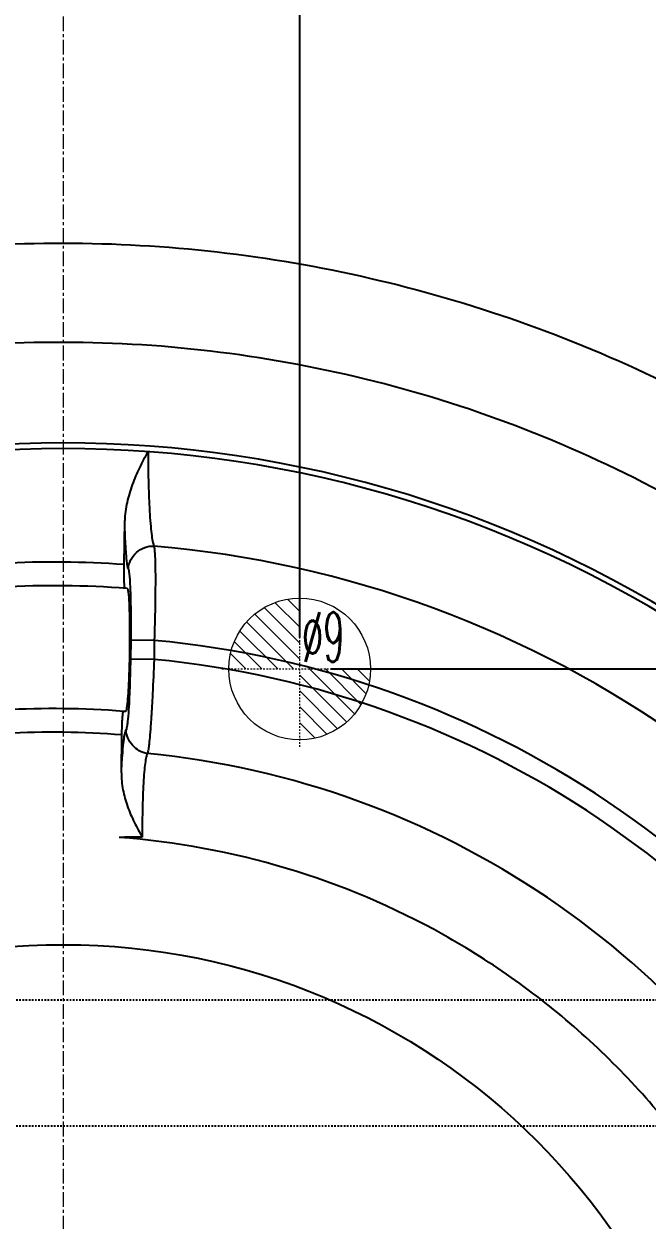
# Model space of a CAD drawing. Header units: millimetres. Extents: x 2164 to 3649, y 875 to 1925.
# Drawn here: x 2904.3 to 2943.8, y 1424.8 to 1500.7 of the extents above; entities that cross this region are included whole.
import ezdxf
from ezdxf.enums import TextEntityAlignment as Align

# ---------------------------------------------------------------- set-up
doc = ezdxf.new("R2010")
doc.units = ezdxf.units.MM
doc.linetypes.add('CENTER', pattern=[0.6, 0.375, -0.075, 0.075, -0.075])
doc.linetypes.add('HIDDEN', pattern=[0.2, 0.1, -0.1])
doc.layers.add('21', color=7, linetype='Continuous')
for name, color, linetype, lineweight in [('center', 1, 'CENTER', 9), ('dim', 82, 'Continuous', 9), ('epin', 13, 'Continuous', 9)]:
    doc.layers.add(name, color=color, linetype=linetype, lineweight=lineweight)
doc.styles.get("Standard").update_dxf_attribs({"font": 'arial.ttf'})
doc.styles.add('TXT05', font='txt.shx', dxfattribs={"width": 0.5, "bigfont": 'gbcbig.shx'})
doc.dimstyles.new('ISO-25', dxfattribs={"dimscale": 4, "dimtxt": 2.5, "dimasz": 2.5, "dimexe": 1.25, "dimexo": 0.625, "dimtad": 1, "dimtxsty": 'Standard', "dimcen": 2.5, "dimadec": 0, "dimazin": 0, "dimtfac": 1, "dimtmove": 0, "dimatfit": 3, "dimfxl": 0, "dimarcsym": 0})

# ---------------------------------------------------------------- blocks, each defined once
blk = doc.blocks.new('*D9')
at = {"layer": 'Defpoints', "color": 0, "transparency": 16777216}
for p in [(2683.017, 1461.779), (2826.76, 1461.779), (2906.76, 1399.779)]:
    blk.add_point(p, dxfattribs=at)
at = {"layer": 'dim', "color": 0, "lineweight": -2, "transparency": 16777216}
blk.add_line((2824.761, 1461.779), (2666.741, 1461.779), dxfattribs=at)
at = {"layer": 'dim', "color": 0, "transparency": 16777216, "insert": (2673.88, 1468.884), "char_height": 10, "attachment_point": 5}
blk.add_mtext('62', dxfattribs=at)
blk = doc.blocks.new('*D11')
at = {"layer": 'Defpoints', "color": 0, "transparency": 16777216}
for p in [(2826.76, 1461.779), (2906.76, 1399.779), (2826.76, 1163.859)]:
    blk.add_point(p, dxfattribs=at)
at = {"layer": 'dim', "color": 0, "lineweight": -2, "transparency": 16777216}
blk.add_line((2826.76, 1459.78), (2826.76, 1147.556), dxfattribs=at)
at = {"layer": 'dim', "color": 0, "transparency": 16777216, "insert": (2819.656, 1154.708), "char_height": 10, "attachment_point": 5, "rotation": 90}
blk.add_mtext('80', dxfattribs=at)
blk = doc.blocks.new('epin_ejp_9')
at = {"layer": 'epin'}
h = blk.add_hatch(dxfattribs=at)
h.set_pattern_fill('_ANSI31', color=123, scale=0.225, angle=90)
h.set_pattern_definition([(135, (-822.9395, -1054.58326), (-0.5051394, -0.5051394), [])])
h.paths.add_polyline_path([(0, 4.5, 0.4142136), (-4.5, 0), (0, 0)])
h.paths.add_polyline_path([(4.5, 0), (0, 0), (0, -4.5, 0.4142136)])
at = {"layer": 'epin', "color": 1, "linetype": 'CENTER', "ltscale": 0.27989}
for p, q in [((0, -4.95), (0, 4.95)), ((-4.95, 0), (4.95, 0))]:
    blk.add_line(p, q, dxfattribs=at)
at = {"layer": 'epin'}
blk.add_circle((0, 0), 4.5, dxfattribs=at)
at = {"layer": 'epin', "color": 6, "style": 'TXT05', "width": 0.5}
blk.add_text('%%c9', height=3.15, dxfattribs=at).set_placement((1.4925, 2.025), align=Align.MIDDLE)
blk = doc.blocks.new('*D26')
at = {"layer": 'Defpoints', "color": 0, "transparency": 16777216}
for p in [(2921.76, 1625.864), (2921.76, 1459.779), (2906.76, 1399.779)]:
    blk.add_point(p, dxfattribs=at)
at = {"layer": 'dim', "color": 0, "lineweight": -2, "transparency": 16777216}
blk.add_line((2921.76, 1461.778), (2921.76, 1641.321), dxfattribs=at)
at = {"layer": 'dim', "color": 0, "transparency": 16777216, "insert": (2914.656, 1634.592), "char_height": 10, "attachment_point": 5, "rotation": 90}
blk.add_mtext('15', dxfattribs=at)
blk = doc.blocks.new('*D27')
at = {"layer": 'Defpoints', "color": 0, "transparency": 16777216}
for p in [(2987.76, 1629.232), (2987.76, 1480.779), (2906.76, 1399.779)]:
    blk.add_point(p, dxfattribs=at)
at = {"layer": 'dim', "color": 0, "lineweight": -2, "transparency": 16777216}
blk.add_line((2987.76, 1482.778), (2987.76, 1643.639), dxfattribs=at)
at = {"layer": 'dim', "color": 0, "transparency": 16777216, "insert": (2980.656, 1637.435), "char_height": 10, "attachment_point": 5, "rotation": 90}
blk.add_mtext('81', dxfattribs=at)
blk = doc.blocks.new('*D28')
at = {"layer": 'Defpoints', "color": 0, "transparency": 16777216}
for p in [(2964.76, 1626.456), (2964.76, 1422.279), (2906.76, 1399.779)]:
    blk.add_point(p, dxfattribs=at)
at = {"layer": 'dim', "color": 0, "lineweight": -2, "transparency": 16777216}
blk.add_line((2964.76, 1424.278), (2964.76, 1642.801), dxfattribs=at)
at = {"layer": 'dim', "color": 0, "transparency": 16777216, "insert": (2957.656, 1635.628), "char_height": 10, "attachment_point": 5, "rotation": 90}
blk.add_mtext('58', dxfattribs=at)
blk = doc.blocks.new('*D34')
at = {"layer": 'Defpoints', "color": 0, "transparency": 16777216}
for p in [(2987.76, 1480.779), (3143.572, 1480.779), (2906.76, 1399.779)]:
    blk.add_point(p, dxfattribs=at)
at = {"layer": 'dim', "color": 0, "lineweight": -2, "transparency": 16777216}
blk.add_line((2989.759, 1480.779), (3157.978, 1480.779), dxfattribs=at)
at = {"layer": 'dim', "color": 0, "transparency": 16777216, "insert": (3151.774, 1487.884), "char_height": 10, "attachment_point": 5}
blk.add_mtext('81', dxfattribs=at)
blk = doc.blocks.new('*D35')
at = {"layer": 'Defpoints', "color": 0, "transparency": 16777216}
for p in [(2964.76, 1422.279), (3133.424, 1422.279), (2906.76, 1399.779)]:
    blk.add_point(p, dxfattribs=at)
at = {"layer": 'dim', "color": 0, "lineweight": -2, "transparency": 16777216}
blk.add_line((2966.759, 1422.279), (3161.644, 1422.279), dxfattribs=at)
at = {"layer": 'dim', "color": 0, "transparency": 16777216, "insert": (3148.534, 1430.288), "char_height": 10, "attachment_point": 5}
blk.add_mtext('22,5', dxfattribs=at)
blk = doc.blocks.new('*D36')
at = {"layer": 'Defpoints', "color": 0, "transparency": 16777216}
for p in [(2921.76, 1459.779), (3141.555, 1459.779), (2906.76, 1399.779)]:
    blk.add_point(p, dxfattribs=at)
at = {"layer": 'dim', "color": 0, "lineweight": -2, "transparency": 16777216}
blk.add_line((2923.759, 1459.779), (3157.899, 1459.779), dxfattribs=at)
at = {"layer": 'dim', "color": 0, "transparency": 16777216, "insert": (3150.726, 1466.884), "char_height": 10, "attachment_point": 5}
blk.add_mtext('60', dxfattribs=at)

msp = doc.modelspace()

# ---------------------------------------------------------------- linework, layer by layer
at = {"layer": '21', "color": 7, "linetype": 'Continuous'}
for p, q in [((2910.615, 1466.412), (2910.652, 1469.197)), ((2911.03, 1461.618), (2911.014, 1460.406)), ((2912.528, 1461.598), (2911.03, 1461.618)), ((2912.528, 1461.598), (2912.512, 1460.386)), ((2912.512, 1460.386), (2911.014, 1460.406)), ((2910.439, 1453.195), (2910.471, 1455.594))]:
    msp.add_line(p, q, dxfattribs=at)
at = {"layer": '21', "color": 8, "linetype": 'HIDDEN'}
for p, q in [((2706.76, 1438.779), (3032.76, 1438.779)), ((2706.76, 1430.779), (3032.76, 1430.779))]:
    msp.add_line(p, q, dxfattribs=at)
at = {"layer": '21', "color": 7, "linetype": 'Continuous'}
msp.add_circle((2906.76, 1399.779), 42.5, dxfattribs=at)
for centre, radius, start, end in [((2906.747, 1399.766), 74.366, 55.39145, 124.6427), ((2906.747, 1399.766), 74.003, 55.39135, 124.60828), ((2906.747, 1399.766), 68.058, 54.43114, 85.14552), ((2906.119, 1399.793), 66.77, 86.13886, 92.79768), ((2906.119, 1399.793), 65.27, 85.8823, 92.90321), ((2906.747, 1399.766), 62.102, 27.64927, 84.65842), ((2906.747, 1399.766), 60.894, 27.5, 84.5674), ((2906.119, 1399.793), 57.47, 85.55819, 93.13304), ((2906.119, 1399.793), 55.97, 85.54006, 93.10406), ((2906.747, 1399.766), 54.914, 27.5, 84.41594), ((2911.404, 1179.28), 269.814, 89.92301, 90.23512)]:
    msp.add_arc(centre, radius, start, end, dxfattribs=at)
at = {"layer": '21', "color": 8, "linetype": 'HIDDEN'}
msp.add_arc((2906.119, 1399.793), 57.47, 85.42617, 85.55819, dxfattribs=at)
at = {"layer": '21', "color": 7, "linetype": 'Continuous'}
for points, knots in [([(2868.662, 1478.006), (2874.585, 1480.895), (2887.066, 1485.328), (2906.748, 1487.561), (2926.413, 1485.301), (2938.906, 1480.907), (2944.827, 1478.033)], [0, 0, 0, 0, 0.251293, 0.499986, 0.749022, 1, 1, 1, 1]), ([(2945.235, 1470.739), (2942.27, 1472.339), (2936.17, 1475.17), (2926.586, 1478.224), (2916.744, 1480.081), (2906.76, 1480.723), (2896.776, 1480.109), (2886.931, 1478.251), (2877.345, 1475.158), (2871.231, 1472.32), (2868.256, 1470.72)], [0, 0, 0, 0, 0.126064, 0.250796, 0.37536, 0.499815, 0.624118, 0.748568, 0.873622, 1, 1, 1, 1]), ([(2912.134, 1473.584), (2911.938, 1473.248), (2911.575, 1472.558), (2911.111, 1471.484), (2910.77, 1470.363), (2910.667, 1469.586), (2910.652, 1469.197)], [0, 0, 0, 0, 0.249917, 0.500014, 0.749987, 1, 1, 1, 1]), ([(2912.134, 1473.584), (2912.135, 1472.875), (2912.149, 1471.836), (2912.194, 1470.503), (2912.239, 1469.628), (2912.292, 1468.884), (2912.354, 1468.294), (2912.411, 1467.906), (2912.464, 1467.688), (2912.49, 1467.609), (2912.506, 1467.58)], [0, 0, 0, 0, 0.353071, 0.516841, 0.663902, 0.788699, 0.887982, 0.959146, 0.983456, 1, 1, 1, 1]), ([(2910.882, 1466.116), (2910.865, 1466.162), (2910.837, 1466.282), (2910.784, 1466.616), (2910.733, 1467.208), (2910.683, 1468.116), (2910.662, 1468.809), (2910.652, 1469.197)], [0, 0, 0, 0, 0.047815, 0.11863, 0.327788, 0.623248, 1, 1, 1, 1]), ([(2910.882, 1466.116), (2910.89, 1466.508), (2911.299, 1467.285), (2912.115, 1467.613), (2912.506, 1467.58)], [0, 0, 0, 0, 0.499473, 1, 1, 1, 1]), ([(2912.506, 1467.58), (2912.529, 1467.505), (2912.55, 1467.284), (2912.577, 1466.869), (2912.592, 1466.282), (2912.599, 1465.544), (2912.594, 1464.675), (2912.576, 1463.345), (2912.55, 1462.308), (2912.528, 1461.598)], [0, 0, 0, 0, 0.039557, 0.110081, 0.208908, 0.333422, 0.480117, 0.643882, 1, 1, 1, 1]), ([(2910.673, 1464.904), (2910.67, 1464.904), (2910.663, 1464.917), (2910.653, 1464.953), (2910.642, 1465.039), (2910.631, 1465.176), (2910.622, 1465.362), (2910.616, 1465.587), (2910.611, 1465.941), (2910.612, 1466.22), (2910.615, 1466.412)], [0, 0, 0, 0, 0.007198, 0.02266, 0.08049, 0.17321, 0.297168, 0.447867, 0.619773, 1, 1, 1, 1]), ([(2910.882, 1466.116), (2910.905, 1466.059), (2910.93, 1465.891), (2910.964, 1465.577), (2910.991, 1465.135), (2911.005, 1464.8), (2911.011, 1464.614)], [0, 0, 0, 0, 0.121301, 0.333759, 0.629471, 1, 1, 1, 1]), ([(2910.805, 1464.895), (2910.813, 1464.894), (2910.83, 1464.869), (2910.843, 1464.824), (2910.86, 1464.745), (2910.868, 1464.685), (2910.873, 1464.65)], [0, 0, 0, 0, 0.093826, 0.286365, 0.588245, 1, 1, 1, 1]), ([(2910.873, 1464.65), (2910.902, 1464.423), (2910.934, 1463.847), (2910.962, 1462.847), (2910.967, 1461.623), (2910.953, 1460.527), (2910.929, 1459.652), (2910.906, 1459.042), (2910.879, 1458.49), (2910.849, 1458.016), (2910.815, 1457.629), (2910.783, 1457.348), (2910.75, 1457.176), (2910.727, 1457.102), (2910.709, 1457.08), (2910.701, 1457.08)], [0, 0, 0, 0, 0.090354, 0.227567, 0.395328, 0.573747, 0.660256, 0.741449, 0.814826, 0.878192, 0.929568, 0.967493, 0.990856, 0.997035, 1, 1, 1, 1]), ([(2911.011, 1464.614), (2911.018, 1464.396), (2911.042, 1463.397), (2911.04, 1462.398), (2911.03, 1461.618)], [0, 0, 0, 0, 0.218931, 1, 1, 1, 1]), ([(2911.014, 1460.406), (2911.005, 1459.727), (2910.975, 1458.523), (2910.915, 1457.32), (2910.871, 1456.795)], [0, 0, 0, 0, 0.56318, 1, 1, 1, 1]), ([(2912.512, 1460.386), (2912.488, 1459.659), (2912.444, 1458.599), (2912.371, 1457.244), (2912.314, 1456.37), (2912.258, 1455.636), (2912.209, 1455.123), (2912.17, 1454.801), (2912.144, 1454.628), (2912.12, 1454.506), (2912.102, 1454.441), (2912.09, 1454.42)], [0, 0, 0, 0, 0.364831, 0.531519, 0.67967, 0.803768, 0.900387, 0.937493, 0.966663, 0.987574, 1, 1, 1, 1]), ([(2910.471, 1455.594), (2910.473, 1455.785), (2910.48, 1456.063), (2910.494, 1456.417), (2910.506, 1456.641), (2910.52, 1456.825), (2910.534, 1456.96), (2910.548, 1457.044), (2910.558, 1457.08), (2910.566, 1457.091), (2910.569, 1457.091)], [0, 0, 0, 0, 0.381559, 0.554045, 0.705096, 0.829017, 0.921272, 0.978247, 0.993197, 1, 1, 1, 1]), ([(2910.871, 1456.795), (2910.862, 1456.684), (2910.843, 1456.486), (2910.812, 1456.227), (2910.779, 1456.05), (2910.756, 1455.955), (2910.738, 1455.927)], [0, 0, 0, 0, 0.380727, 0.677883, 0.885509, 1, 1, 1, 1]), ([(2910.439, 1453.195), (2910.459, 1453.555), (2910.497, 1454.189), (2910.559, 1454.927), (2910.614, 1455.384), (2910.651, 1455.628), (2910.689, 1455.802), (2910.719, 1455.895), (2910.738, 1455.927)], [0, 0, 0, 0, 0.392518, 0.691718, 0.805416, 0.894753, 0.959539, 1, 1, 1, 1]), ([(2912.09, 1454.42), (2911.734, 1454.454), (2911.064, 1454.86), (2910.735, 1455.57), (2910.738, 1455.927)], [0, 0, 0, 0, 0.500105, 1, 1, 1, 1]), ([(2912.09, 1454.42), (2912.075, 1454.402), (2912.051, 1454.345), (2912.021, 1454.237), (2911.99, 1454.085), (2911.946, 1453.799), (2911.896, 1453.344), (2911.847, 1452.689), (2911.807, 1451.906), (2911.768, 1450.693), (2911.76, 1449.745), (2911.766, 1449.094)], [0, 0, 0, 0, 0.012949, 0.033943, 0.062991, 0.099873, 0.195975, 0.319801, 0.468231, 0.635247, 1, 1, 1, 1]), ([(2910.439, 1453.195), (2910.434, 1452.832), (2910.506, 1452.103), (2910.811, 1451.053), (2911.238, 1450.047), (2911.595, 1449.414), (2911.767, 1449.094)], [0, 0, 0, 0, 0.250072, 0.50009, 0.750061, 1, 1, 1, 1]), ([(2946.91, 1428.585), (2944.805, 1431.51), (2939.949, 1436.928), (2931.076, 1443.251), (2921.044, 1447.502), (2913.89, 1448.811), (2910.297, 1449.092)], [0, 0, 0, 0, 0.250005, 0.499996, 0.749983, 1, 1, 1, 1])]:
    msp.add_open_spline(points, degree=3, knots=knots, dxfattribs=at)
at = {"layer": 'center', "color": 1, "linetype": 'CENTER', "ltscale": 2.487909}
msp.add_line((2906.76, 1189.779), (2906.76, 1609.779), dxfattribs=at)

# ---------------------------------------------------------------- block references
at = {"layer": 'epin'}
msp.add_blockref('epin_ejp_9', (2921.76, 1459.779), dxfattribs=at)

# ---------------------------------------------------------------- dimensions: what is measured, and where the dimension line sits
at = {"layer": 'dim'}
for feature_location, offset, dtype, picture, middle in [((2987.76, 1480.779), (0, 148.452), 1, '*D27', (2980.656, 1637.435)), ((2964.76, 1422.279), (0, 204.177), 1, '*D28', (2957.656, 1635.628)), ((2921.76, 1459.779), (0, 166.084), 1, '*D26', (2914.656, 1634.592)), ((2987.76, 1480.779), (155.811, 0), 0, '*D34', (3151.774, 1487.884)), ((2826.76, 1461.779), (-143.743, 0), 0, '*D9', (2673.88, 1468.884)), ((2921.76, 1459.779), (219.794, 0), 0, '*D36', (3150.726, 1466.884)), ((2826.76, 1461.779), (0, -297.921), 1, '*D11', (2819.656, 1154.708)), ((2964.76, 1422.279), (168.664, 0), 0, '*D35', (3148.534, 1430.288))]:
    dim = msp.add_ordinate_dim(feature_location=feature_location, offset=offset, dtype=dtype, origin=(2906.76, 1399.779), dimstyle='ISO-25', override={"dimasz": 2, "dimexe": 0.49975, "dimexo": 0.49975, "dimgap": 0.49975}, dxfattribs=at)
    dim.commit()
    dim.dimension.update_dxf_attribs({"geometry": picture, "text_midpoint": middle})

doc.saveas('drawing.dxf')
